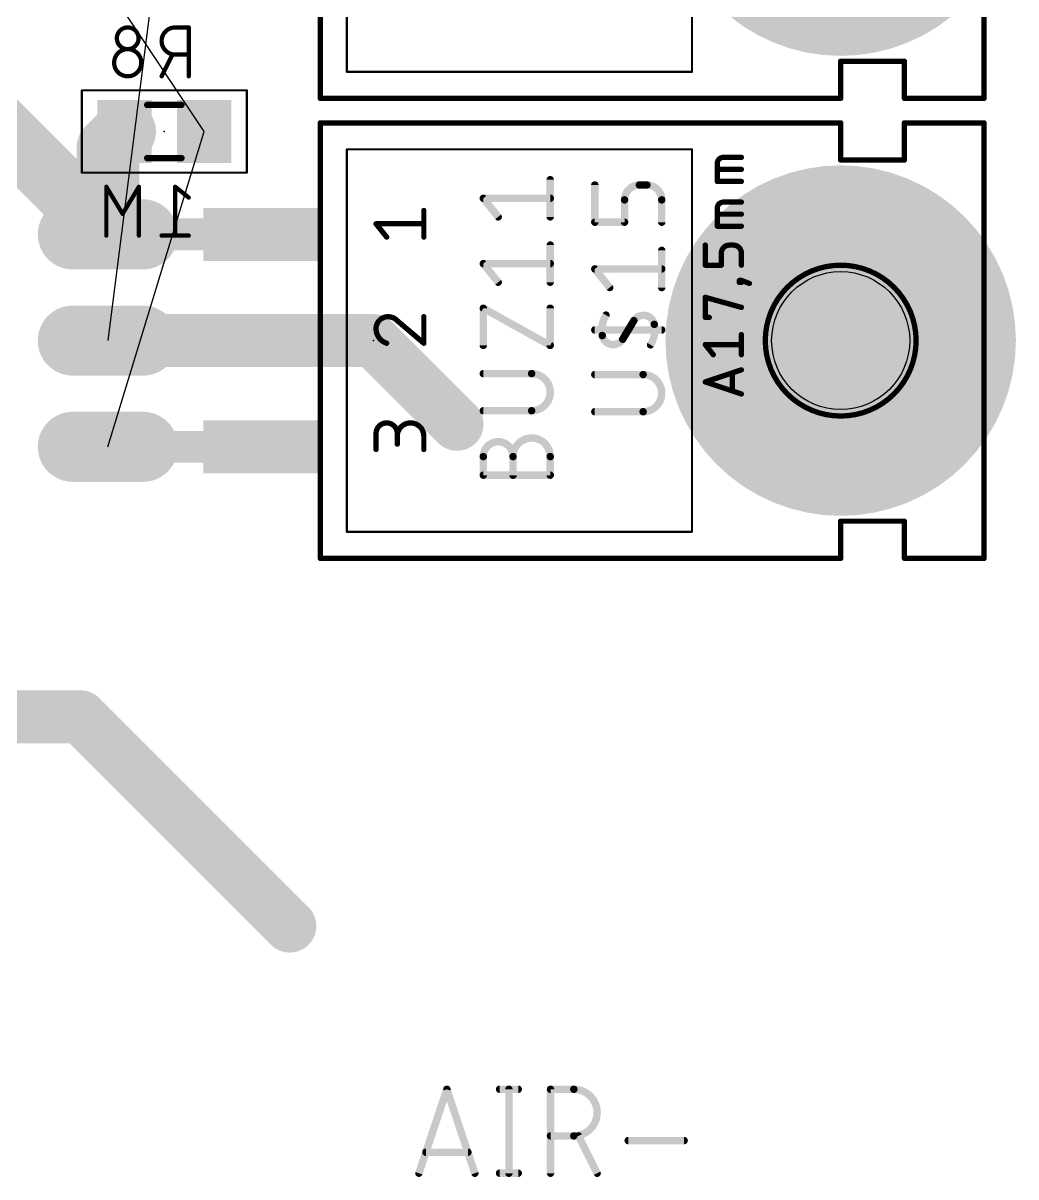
# Model space of a CAD drawing. Extents: x -93 to 210, y -228 to 208.
# Drawn here: x 58.62 to 82.37, y -162 to -134.41 of the extents above; entities that cross this region are included whole.
import ezdxf

# ---------------------------------------------------------------- set-up
doc = ezdxf.new("R2010")
doc.units = 0
for name, color, linetype in [('1', 12, 'CONTINUOUS'), ('121', 253, 'CONTINUOUS'), ('16', 132, 'CONTINUOUS'), ('17', 110, 'CONTINUOUS'), ('19', 53, 'CONTINUOUS'), ('20', 31, 'CONTINUOUS'), ('21', 253, 'CONTINUOUS'), ('23', 53, 'CONTINUOUS'), ('24', 53, 'CONTINUOUS'), ('25', 253, 'CONTINUOUS'), ('26', 253, 'CONTINUOUS'), ('27', 253, 'CONTINUOUS'), ('28', 253, 'CONTINUOUS'), ('40', 132, 'CONTINUOUS'), ('42', 132, 'CONTINUOUS'), ('43', 110, 'CONTINUOUS'), ('51', 253, 'CONTINUOUS'), ('52', 253, 'CONTINUOUS')]:
    doc.layers.add(name, color=color, linetype=linetype)

# ---------------------------------------------------------------- blocks, each defined once
blk = doc.blocks.new('RECT')
blk.add_solid([(-0.5, -0.5), (0.5, -0.5), (-0.5, 0.5), (0.5, 0.5)])
blk = doc.blocks.new('LONGP100')
at = {"const_width": 1}
blk.add_lwpolyline([(-0.5, 0), (0.5, 0)], dxfattribs=at)
at = {"const_width": 0.5}
for points in [[(-0.5, 0.25, 1), (-0.5, -0.25)], [(0.5, -0.25, 1), (0.5, 0.25)]]:
    blk.add_lwpolyline(points, format="xyb", dxfattribs=at)

msp = doc.modelspace()

# ---------------------------------------------------------------- linework, layer by layer
at = {"layer": '1', "const_width": 1.27}
for points in [[(67, -142), (60.65, -142)], [(69, -144), (67, -142)], [(60, -151), (55, -151)], [(65, -156), (60, -151)]]:
    msp.add_lwpolyline(points, dxfattribs=at)
at = {"layer": '1', "const_width": 0.635}
for points in [[(60.65, -141.6825, 1), (60.65, -142.3175)], [(67.2245, -141.7755, 1), (66.7755, -142.2245)], [(67, -142.3175, 1), (67, -141.6825)], [(68.7755, -144.2245, 1), (69.2245, -143.7755)], [(60.2245, -150.7755, 1), (59.7755, -151.2245)], [(60, -151.3175, 1), (60, -150.6825)], [(64.7755, -156.2245, 1), (65.2245, -155.7755)]]:
    msp.add_lwpolyline(points, format="xyb", dxfattribs=at)
at = {"layer": '121', "const_width": 0.1778}
for points in [[(68.0889, -161.9111), (68.7578, -159.9045)], [(68.7578, -159.9045), (69.4266, -161.9111)], [(70.0179, -159.9045), (70.4638, -159.9045)], [(70.2408, -159.9045), (70.2408, -161.9111)], [(71.2364, -161.9111), (71.2364, -159.9045)], [(71.2364, -159.9045), (71.7938, -159.9045)], [(71.7938, -161.0193), (71.2364, -161.0193)], [(72.3512, -161.9111), (71.9053, -161.0193)], [(73.0942, -161.1308), (74.432, -161.1308)], [(69.2594, -161.4095), (68.2561, -161.4095)], [(70.0179, -161.9111), (70.4638, -161.9111)]]:
    msp.add_lwpolyline(points, dxfattribs=at)
at = {"layer": '121'}
for points, const_width in [([(68.7999, -159.8904, 1), (68.7156, -159.9186)], 0.0889), ([(68.7999, -159.9186, 1), (68.7156, -159.8904)], 0.0889), ([(70.0179, -159.8601, 1), (70.0179, -159.949)], 0.0889), ([(70.2853, -159.9045, 1), (70.1964, -159.9045)], 0.0889), ([(70.4638, -159.949, 1), (70.4638, -159.8601)], 0.0889), ([(71.2809, -159.9045, 1), (71.192, -159.9045)], 0.0889), ([(71.2364, -159.8601, 1), (71.2364, -159.949)], 0.0889), ([(71.7938, -161.0193, 1), (71.7938, -159.9045)], 0.1778), ([(71.7938, -159.8601, 1), (71.7938, -159.949)], 0.0889), ([(71.7938, -159.949, 1), (71.7938, -159.8601)], 0.0889), ([(71.2364, -160.9748, 1), (71.2364, -161.0637)], 0.0889), ([(71.7938, -160.9748, 1), (71.7938, -161.0637)], 0.0889), ([(71.7938, -161.0637, 1), (71.7938, -160.9748)], 0.0889), ([(71.945, -160.9994, 1), (71.8655, -161.0392)], 0.0889), ([(73.0942, -161.0863, 1), (73.0942, -161.1752)], 0.0889), ([(74.432, -161.1752, 1), (74.432, -161.0863)], 0.0889), ([(68.2561, -161.365, 1), (68.2561, -161.4539)], 0.0889), ([(69.2594, -161.4539, 1), (69.2594, -161.365)], 0.0889), ([(68.0467, -161.897, 1), (68.1311, -161.9252)], 0.0889), ([(69.3845, -161.9252, 1), (69.4688, -161.897)], 0.0889), ([(70.0179, -161.8666, 1), (70.0179, -161.9556)], 0.0889), ([(70.1964, -161.9111, 1), (70.2853, -161.9111)], 0.0889), ([(70.4638, -161.9556, 1), (70.4638, -161.8666)], 0.0889), ([(71.192, -161.9111, 1), (71.2809, -161.9111)], 0.0889), ([(72.3114, -161.931, 1), (72.3909, -161.8912)], 0.0889)]:
    msp.add_lwpolyline(points, format="xyb", dxfattribs=dict(at, const_width=const_width))
at = {"layer": '16'}
for points, const_width in [([(56, -134.81), (60.65, -139.46)], 1.5), ([(60.65, -137.4), (61.05, -137)], 1.5), ([(60.65, -139.46), (60.65, -137.4)], 1.5), ([(64, -142), (60.65, -142)], 1.016)]:
    msp.add_lwpolyline(points, dxfattribs=dict(at, const_width=const_width))
for points, const_width in [([(61.3152, -137.2652, 1), (60.7848, -136.7348)], 0.75), ([(61.025, -137.4, 1), (60.275, -137.4)], 0.75), ([(60.3848, -137.1348, 1), (60.9152, -137.6652)], 0.75), ([(60.3848, -139.7252, 1), (60.9152, -139.1948)], 0.75), ([(60.275, -139.46, 1), (61.025, -139.46)], 0.75), ([(60.65, -141.746, 1), (60.65, -142.254)], 0.508), ([(64, -142.254, 1), (64, -141.746)], 0.508)]:
    msp.add_lwpolyline(points, format="xyb", dxfattribs=dict(at, const_width=const_width))
at = {"layer": '19'}
for p, q in [((74.9, -30.25), (60.65, -142)), ((62.95, -137), (60.65, -133.54)), ((60.65, -144.54), (62.95, -137))]:
    msp.add_line(p, q, dxfattribs=at)
at = {"layer": '20'}
msp.add_circle((78.176, -142), 1.651, dxfattribs=at)
at = {"layer": '21'}
for points, const_width in [([(65.73, -125.793), (65.73, -136.207)], 0.127), ([(81.605, -136.207), (81.605, -125.793)], 0.127), ([(66.365, -126.428), (66.365, -135.572)], 0.0508), ([(74.62, -135.572), (74.62, -126.428)], 0.0508), ([(78.176, -136.207), (78.176, -135.318)], 0.127), ([(78.176, -135.318), (79.7, -135.318)], 0.127), ([(79.7, -135.318), (79.7, -136.207)], 0.127), ([(74.62, -135.572), (66.365, -135.572)], 0.0508), ([(65.73, -136.207), (78.176, -136.207)], 0.127), ([(79.7, -136.207), (81.605, -136.207)], 0.127), ([(65.73, -136.793), (65.73, -147.207)], 0.127), ([(65.73, -136.793), (78.176, -136.793)], 0.127), ([(78.176, -136.793), (78.176, -137.682)], 0.127), ([(79.7, -137.682), (79.7, -136.793)], 0.127), ([(79.7, -136.793), (81.605, -136.793)], 0.127), ([(81.605, -147.207), (81.605, -136.793)], 0.127), ([(66.365, -137.428), (66.365, -146.572)], 0.0508), ([(66.365, -137.428), (74.62, -137.428)], 0.0508), ([(74.62, -146.572), (74.62, -137.428)], 0.0508), ([(75.3693, -137.6185), (75.8011, -137.6185)], 0.127), ([(78.176, -137.682), (79.7, -137.682)], 0.127), ([(75.2254, -138.1942), (75.2254, -137.7624)], 0.127), ([(75.8011, -137.9064), (75.2254, -137.9064)], 0.127), ([(75.8011, -138.1942), (75.2254, -138.1942)], 0.127), ([(75.2254, -139.2641), (75.2254, -138.8323)], 0.127), ([(75.3693, -138.6883), (75.8011, -138.6883)], 0.127), ([(75.8011, -138.9762), (75.2254, -138.9762)], 0.127), ([(75.8011, -139.2641), (75.2254, -139.2641)], 0.127), ([(74.9375, -140.1968), (74.9375, -139.717)], 0.127), ([(75.3213, -139.9089), (75.3213, -140.1968)], 0.127), ([(75.6092, -139.717), (75.5132, -139.717)], 0.127), ([(75.8011, -140.1968), (75.8011, -139.9089)], 0.127), ([(75.3213, -140.1968), (74.9375, -140.1968)], 0.127), ([(75.7531, -140.6093), (75.7531, -140.5614)], 0.127), ([(75.7531, -140.5614), (75.8011, -140.5614)], 0.127), ([(75.8011, -140.6093), (75.7531, -140.6093)], 0.127), ([(75.8011, -140.5614), (75.8011, -140.6093)], 0.127), ([(75.8011, -140.5614), (75.993, -140.6333)], 0.127), ([(74.9375, -141.4449), (74.9375, -140.9652)], 0.127), ([(74.9375, -140.9652), (75.8011, -141.205)], 0.127), ([(75.0335, -141.4449), (74.9375, -141.4449)], 0.127), ([(75.8011, -142.3365), (75.8011, -141.8567)], 0.127), ([(75.1294, -142.3365), (74.9375, -142.0966)], 0.127), ([(74.9375, -142.0966), (75.8011, -142.0966)], 0.127), ([(74.9375, -142.9881), (75.8011, -142.7003)], 0.127), ([(75.8011, -143.276), (74.9375, -142.9881)], 0.127), ([(75.5852, -142.7722), (75.5852, -143.204)], 0.127), ([(78.176, -147.207), (78.176, -146.318)], 0.127), ([(78.176, -146.318), (79.7, -146.318)], 0.127), ([(79.7, -146.318), (79.7, -147.207)], 0.127), ([(74.62, -146.572), (66.365, -146.572)], 0.0508), ([(65.73, -147.207), (78.176, -147.207)], 0.127), ([(79.7, -147.207), (81.605, -147.207)], 0.127)]:
    msp.add_lwpolyline(points, dxfattribs=dict(at, const_width=const_width))
for points, const_width in [([(78.2078, -135.318, 1), (78.1442, -135.318)], 0.0635), ([(78.176, -135.2863, 1), (78.176, -135.3498)], 0.0635), ([(79.7318, -135.318, 1), (79.6683, -135.318)], 0.0635), ([(79.7, -135.3498, 1), (79.7, -135.2863)], 0.0635), ([(66.365, -135.5593, 1), (66.365, -135.5847)], 0.0254), ([(66.3523, -135.572, 1), (66.3777, -135.572)], 0.0254), ([(74.6073, -135.572, 1), (74.6327, -135.572)], 0.0254), ([(74.62, -135.5847, 1), (74.62, -135.5593)], 0.0254), ([(65.73, -136.1753, 1), (65.73, -136.2387)], 0.0635), ([(65.6983, -136.207, 1), (65.7618, -136.207)], 0.0635), ([(78.1442, -136.207, 1), (78.2078, -136.207)], 0.0635), ([(78.176, -136.2387, 1), (78.176, -136.1753)], 0.0635), ([(79.7, -136.1753, 1), (79.7, -136.2387)], 0.0635), ([(79.6683, -136.207, 1), (79.7318, -136.207)], 0.0635), ([(81.5733, -136.207, 1), (81.6368, -136.207)], 0.0635), ([(81.605, -136.2387, 1), (81.605, -136.1753)], 0.0635), ([(65.7618, -136.793, 1), (65.6983, -136.793)], 0.0635), ([(65.73, -136.7613, 1), (65.73, -136.8247)], 0.0635), ([(78.2078, -136.793, 1), (78.1442, -136.793)], 0.0635), ([(78.176, -136.8247, 1), (78.176, -136.7613)], 0.0635), ([(79.7318, -136.793, 1), (79.6683, -136.793)], 0.0635), ([(79.7, -136.7613, 1), (79.7, -136.8247)], 0.0635), ([(81.6368, -136.793, 1), (81.5733, -136.793)], 0.0635), ([(81.605, -136.8247, 1), (81.605, -136.7613)], 0.0635), ([(66.3777, -137.428, 1), (66.3523, -137.428)], 0.0254), ([(66.365, -137.4153, 1), (66.365, -137.4407)], 0.0254), ([(74.6327, -137.428, 1), (74.6073, -137.428)], 0.0254), ([(74.62, -137.4407, 1), (74.62, -137.4153)], 0.0254), ([(75.3693, -137.6185, 0.4142), (75.2254, -137.7624)], 0.127), ([(75.3693, -137.5868, 1), (75.3693, -137.6502)], 0.0635), ([(75.3693, -137.6502, 1), (75.3693, -137.5868)], 0.0635), ([(75.8011, -137.6502, 1), (75.8011, -137.5868)], 0.0635), ([(78.1442, -137.682, 1), (78.2078, -137.682)], 0.0635), ([(78.176, -137.6503, 1), (78.176, -137.7138)], 0.0635), ([(79.6683, -137.682, 1), (79.7318, -137.682)], 0.0635), ([(79.7, -137.7138, 1), (79.7, -137.6503)], 0.0635), ([(75.2571, -137.7624, 1), (75.1936, -137.7624)], 0.0635), ([(75.1936, -137.7624, 1), (75.2571, -137.7624)], 0.0635), ([(75.2254, -137.8746, 1), (75.2254, -137.9381)], 0.0635), ([(75.8011, -137.9381, 1), (75.8011, -137.8746)], 0.0635), ([(75.2254, -138.1625, 1), (75.2254, -138.226)], 0.0635), ([(75.1936, -138.1942, 1), (75.2571, -138.1942)], 0.0635), ([(75.8011, -138.226, 1), (75.8011, -138.1625)], 0.0635), ([(75.3693, -138.6883, 0.4142), (75.2254, -138.8323)], 0.127), ([(75.2571, -138.8323, 1), (75.1936, -138.8323)], 0.0635), ([(75.3693, -138.6566, 1), (75.3693, -138.7201)], 0.0635), ([(75.3693, -138.7201, 1), (75.3693, -138.6566)], 0.0635), ([(75.8011, -138.7201, 1), (75.8011, -138.6566)], 0.0635), ([(75.1936, -138.8323, 1), (75.2571, -138.8323)], 0.0635), ([(75.2254, -138.9445, 1), (75.2254, -139.008)], 0.0635), ([(75.8011, -139.008, 1), (75.8011, -138.9445)], 0.0635), ([(75.2254, -139.2323, 1), (75.2254, -139.2958)], 0.0635), ([(75.1936, -139.2641, 1), (75.2571, -139.2641)], 0.0635), ([(75.8011, -139.2958, 1), (75.8011, -139.2323)], 0.0635), ([(74.9693, -139.717, 1), (74.9057, -139.717)], 0.0635), ([(75.5132, -139.717, 0.4142), (75.3213, -139.9089)], 0.127), ([(75.3531, -139.9089, 1), (75.2896, -139.9089)], 0.0635), ([(75.2896, -139.9089, 1), (75.3531, -139.9089)], 0.0635), ([(75.5132, -139.6853, 1), (75.5132, -139.7488)], 0.0635), ([(75.5132, -139.7488, 1), (75.5132, -139.6853)], 0.0635), ([(75.8011, -139.9089, 0.4142), (75.6092, -139.717)], 0.127), ([(75.6092, -139.6853, 1), (75.6092, -139.7488)], 0.0635), ([(75.6092, -139.7488, 1), (75.6092, -139.6853)], 0.0635), ([(75.8329, -139.9089, 1), (75.7694, -139.9089)], 0.0635), ([(75.7694, -139.9089, 1), (75.8329, -139.9089)], 0.0635), ([(74.9057, -140.1968, 1), (74.9693, -140.1968)], 0.0635), ([(74.9375, -140.165, 1), (74.9375, -140.2285)], 0.0635), ([(75.2896, -140.1968, 1), (75.3531, -140.1968)], 0.0635), ([(75.3213, -140.2285, 1), (75.3213, -140.165)], 0.0635), ([(75.7694, -140.1968, 1), (75.8329, -140.1968)], 0.0635), ([(78.176, -143.8034, 1), (78.176, -140.1966, 1), (78.176, -143.8034)], 0.127), ([(75.7531, -140.5296, 1), (75.7531, -140.5931)], 0.0635), ([(75.7531, -140.5776, 1), (75.7531, -140.6411)], 0.0635), ([(75.7849, -140.5614, 1), (75.7214, -140.5614)], 0.0635), ([(75.7214, -140.6093, 1), (75.7849, -140.6093)], 0.0635), ([(75.8122, -140.5316, 1), (75.79, -140.5911)], 0.0635), ([(75.8329, -140.5614, 1), (75.7694, -140.5614)], 0.0635), ([(75.7694, -140.6093, 1), (75.8329, -140.6093)], 0.0635), ([(75.8011, -140.5931, 1), (75.8011, -140.5296)], 0.0635), ([(75.8011, -140.6411, 1), (75.8011, -140.5776)], 0.0635), ([(75.9819, -140.6631, 1), (76.0042, -140.6036)], 0.0635), ([(74.9693, -140.9652, 1), (74.9057, -140.9652)], 0.0635), ([(74.946, -140.9346, 1), (74.929, -140.9958)], 0.0635), ([(75.7926, -141.2356, 1), (75.8096, -141.1745)], 0.0635), ([(74.9057, -141.4449, 1), (74.9693, -141.4449)], 0.0635), ([(74.9375, -141.4132, 1), (74.9375, -141.4767)], 0.0635), ([(75.0335, -141.4767, 1), (75.0335, -141.4132)], 0.0635), ([(75.8329, -141.8567, 1), (75.7694, -141.8567)], 0.0635), ([(74.9623, -142.0768, 1), (74.9127, -142.1164)], 0.0635), ([(74.9375, -142.0648, 1), (74.9375, -142.1283)], 0.0635), ([(75.8011, -142.1283, 1), (75.8011, -142.0648)], 0.0635), ([(75.1046, -142.3563, 1), (75.1542, -142.3166)], 0.0635), ([(75.7694, -142.3365, 1), (75.8329, -142.3365)], 0.0635), ([(75.8111, -142.7304, 1), (75.7911, -142.6701)], 0.0635), ([(74.9475, -142.958, 1), (74.9275, -143.0182)], 0.0635), ([(74.9275, -142.958, 1), (74.9475, -143.0182)], 0.0635), ([(75.617, -142.7722, 1), (75.5534, -142.7722)], 0.0635), ([(75.5534, -143.204, 1), (75.617, -143.204)], 0.0635), ([(75.7911, -143.3061, 1), (75.8111, -143.2459)], 0.0635), ([(78.2078, -146.318, 1), (78.1442, -146.318)], 0.0635), ([(78.176, -146.2863, 1), (78.176, -146.3498)], 0.0635), ([(79.7318, -146.318, 1), (79.6683, -146.318)], 0.0635), ([(79.7, -146.3498, 1), (79.7, -146.2863)], 0.0635), ([(66.365, -146.5593, 1), (66.365, -146.5847)], 0.0254), ([(66.3523, -146.572, 1), (66.3777, -146.572)], 0.0254), ([(74.6073, -146.572, 1), (74.6327, -146.572)], 0.0254), ([(74.62, -146.5847, 1), (74.62, -146.5593)], 0.0254), ([(65.73, -147.1753, 1), (65.73, -147.2387)], 0.0635), ([(65.6983, -147.207, 1), (65.7618, -147.207)], 0.0635), ([(78.1442, -147.207, 1), (78.2078, -147.207)], 0.0635), ([(78.176, -147.2387, 1), (78.176, -147.1753)], 0.0635), ([(79.7, -147.1753, 1), (79.7, -147.2387)], 0.0635), ([(79.6683, -147.207, 1), (79.7318, -147.207)], 0.0635), ([(81.5733, -147.207, 1), (81.6368, -147.207)], 0.0635), ([(81.605, -147.2387, 1), (81.605, -147.1753)], 0.0635)]:
    msp.add_lwpolyline(points, format="xyb", dxfattribs=dict(at, const_width=const_width))
at = {"layer": '23'}
msp.add_point((67, -142), dxfattribs=at)
at = {"layer": '24'}
msp.add_point((62, -137), dxfattribs=at)
at = {"layer": '25', "const_width": 0.1778}
for points in [[(72.2959, -139.1679), (72.2959, -138.2789)], [(73.5405, -138.2789), (73.3627, -138.2789)], [(73.0071, -138.6345), (73.0071, -139.1679)], [(73.8961, -139.1679), (73.8961, -138.6345)], [(73.0071, -139.1679), (72.2959, -139.1679)], [(73.8961, -140.731), (73.8961, -139.842)], [(72.6515, -140.731), (72.2959, -140.2865)], [(72.2959, -140.2865), (73.8961, -140.2865)], [(73.096, -141.7454), (73.2293, -141.5232)], [(73.8961, -141.7454), (72.2959, -141.7454)], [(73.096, -141.7454), (72.9626, -141.9677)], [(73.4516, -142.812), (72.2959, -142.812)], [(72.2959, -143.701), (73.4516, -143.701)]]:
    msp.add_lwpolyline(points, dxfattribs=at)
at = {"layer": '25'}
for points, const_width in [([(72.3404, -138.2789, 1), (72.2515, -138.2789)], 0.0889), ([(73.3627, -138.2789, 0.4142), (73.0071, -138.6345)], 0.1778), ([(73.3627, -138.2344, 1), (73.3627, -138.3234)], 0.0889), ([(73.3627, -138.3234, 1), (73.3627, -138.2344)], 0.0889), ([(73.5405, -138.2344, 1), (73.5405, -138.3234)], 0.0889), ([(73.8961, -138.6345, 0.4142), (73.5405, -138.2789)], 0.1778), ([(73.5405, -138.3234, 1), (73.5405, -138.2344)], 0.0889), ([(73.0516, -138.6345, 1), (72.9627, -138.6345)], 0.0889), ([(72.9627, -138.6345, 1), (73.0516, -138.6345)], 0.0889), ([(73.9406, -138.6345, 1), (73.8517, -138.6345)], 0.0889), ([(73.8517, -138.6345, 1), (73.9406, -138.6345)], 0.0889), ([(72.2959, -139.1234, 1), (72.2959, -139.2124)], 0.0889), ([(72.2515, -139.1679, 1), (72.3404, -139.1679)], 0.0889), ([(72.9627, -139.1679, 1), (73.0516, -139.1679)], 0.0889), ([(73.0071, -139.2124, 1), (73.0071, -139.1234)], 0.0889), ([(73.8517, -139.1679, 1), (73.9406, -139.1679)], 0.0889), ([(73.9406, -139.842, 1), (73.8517, -139.842)], 0.0889), ([(72.2959, -140.2421, 1), (72.2959, -140.331)], 0.0889), ([(72.3306, -140.2588, 1), (72.2612, -140.3143)], 0.0889), ([(73.8961, -140.331, 1), (73.8961, -140.2421)], 0.0889), ([(72.6168, -140.7588, 1), (72.6862, -140.7033)], 0.0889), ([(73.8517, -140.731, 1), (73.9406, -140.731)], 0.0889), ([(72.5626, -141.3898, 0.1823), (72.4737, -141.8788)], 0.1778), ([(72.6007, -141.4127, 1), (72.5245, -141.367)], 0.0889), ([(73.7183, -141.6121, 0.6917), (73.2293, -141.5232)], 0.1778), ([(73.1912, -141.5003, 1), (73.2675, -141.5461)], 0.0889), ([(73.2675, -141.5461, 1), (73.1912, -141.5003)], 0.0889), ([(73.6294, -142.101, 0.1823), (73.7183, -141.6121)], 0.1778), ([(73.762, -141.6041, 1), (73.6746, -141.6201)], 0.0889), ([(72.2959, -141.701, 1), (72.2959, -141.7899)], 0.0889), ([(72.4737, -141.8788, 0.6917), (72.9626, -141.9677)], 0.1778), ([(72.5174, -141.8708, 1), (72.43, -141.8868)], 0.0889), ([(72.43, -141.8868, 1), (72.5174, -141.8708)], 0.0889), ([(73.0579, -141.7226, 1), (73.1341, -141.7683)], 0.0889), ([(73.1341, -141.7683, 1), (73.0579, -141.7226)], 0.0889), ([(73.6746, -141.6201, 1), (73.762, -141.6041)], 0.0889), ([(73.8961, -141.7899, 1), (73.8961, -141.701)], 0.0889), ([(72.9245, -141.9448, 1), (73.0008, -141.9906)], 0.0889), ([(73.0008, -141.9906, 1), (72.9245, -141.9448)], 0.0889), ([(73.5913, -142.0782, 1), (73.6675, -142.1239)], 0.0889), ([(72.2959, -142.7675, 1), (72.2959, -142.8564)], 0.0889), ([(73.4516, -143.701, 1), (73.4516, -142.812)], 0.1778), ([(73.4516, -142.7675, 1), (73.4516, -142.8564)], 0.0889), ([(73.4516, -142.8564, 1), (73.4516, -142.7675)], 0.0889), ([(72.2959, -143.6565, 1), (72.2959, -143.7454)], 0.0889), ([(73.4516, -143.6565, 1), (73.4516, -143.7454)], 0.0889), ([(73.4516, -143.7454, 1), (73.4516, -143.6565)], 0.0889)]:
    msp.add_lwpolyline(points, format="xyb", dxfattribs=dict(at, const_width=const_width))
at = {"layer": '26'}
for points, const_width in [([(61.3837, -134.7704, 1), (60.8644, -134.7704)], 0.1016), ([(62.2596, -134.5108, 1), (62.2596, -135.1599)], 0.1016), ([(62.2596, -134.4854, 1), (62.2596, -134.5362)], 0.0508), ([(62.2596, -134.5362, 1), (62.2596, -134.4854)], 0.0508), ([(62.6096, -134.5108, 1), (62.5588, -134.5108)], 0.0508), ([(62.5842, -134.5362, 1), (62.5842, -134.4854)], 0.0508), ([(60.8644, -134.7704, 1), (61.3837, -134.7704)], 0.1016), ([(60.8898, -134.7704, 1), (60.839, -134.7704)], 0.0508), ([(60.839, -134.7704, 1), (60.8898, -134.7704)], 0.0508), ([(61.4091, -134.7704, 1), (61.3583, -134.7704)], 0.0508), ([(61.3583, -134.7704, 1), (61.4091, -134.7704)], 0.0508), ([(61.4486, -135.3546, 1), (60.7995, -135.3546)], 0.1016), ([(62.2175, -135.1713, 1), (62.172, -135.1486)], 0.0508), ([(62.2596, -135.1345, 1), (62.2596, -135.1853)], 0.0508), ([(62.2596, -135.1853, 1), (62.2596, -135.1345)], 0.0508), ([(62.5842, -135.1853, 1), (62.5842, -135.1345)], 0.0508), ([(60.7995, -135.3546, 1), (61.4486, -135.3546)], 0.1016), ([(60.8249, -135.3546, 1), (60.7741, -135.3546)], 0.0508), ([(60.7741, -135.3546, 1), (60.8249, -135.3546)], 0.0508), ([(61.474, -135.3546, 1), (61.4232, -135.3546)], 0.0508), ([(61.4232, -135.3546, 1), (61.474, -135.3546)], 0.0508), ([(61.9124, -135.6678, 1), (61.9578, -135.6906)], 0.0508), ([(62.5588, -135.6792, 1), (62.6096, -135.6792)], 0.0508)]:
    msp.add_lwpolyline(points, format="xyb", dxfattribs=dict(at, const_width=const_width))
at = {"layer": '26', "const_width": 0.1016}
for points in [[(62.5842, -134.5108), (62.2596, -134.5108)], [(62.5842, -135.6792), (62.5842, -134.5108)], [(61.9351, -135.6792), (62.1947, -135.1599)], [(62.2596, -135.1599), (62.5842, -135.1599)]]:
    msp.add_lwpolyline(points, dxfattribs=at)
at = {"layer": '27', "const_width": 0.1778}
for points in [[(71.2291, -139.0409), (71.2291, -138.1519)], [(69.9845, -139.0409), (69.6289, -138.5964)], [(69.6289, -138.5964), (71.2291, -138.5964)], [(71.2291, -140.604), (71.2291, -139.715)], [(69.9845, -140.604), (69.6289, -140.1595)], [(69.6289, -140.1595), (71.2291, -140.1595)], [(69.6289, -142.115), (69.6289, -141.226)], [(69.6289, -141.226), (71.2291, -142.115)], [(71.2291, -142.115), (71.2291, -141.226)], [(70.7846, -142.7892), (69.6289, -142.7892)], [(69.6289, -143.6782), (70.7846, -143.6782)], [(69.6289, -145.2181), (69.6289, -144.7736)], [(70.3401, -145.2181), (70.3401, -144.7736)], [(71.2291, -144.7736), (71.2291, -145.2181)], [(71.2291, -145.2181), (69.6289, -145.2181)]]:
    msp.add_lwpolyline(points, dxfattribs=at)
at = {"layer": '27'}
for points, const_width in [([(71.2736, -138.1519, 1), (71.1847, -138.1519)], 0.0889), ([(69.6636, -138.5686, 1), (69.5942, -138.6242)], 0.0889), ([(69.6289, -138.552, 1), (69.6289, -138.6409)], 0.0889), ([(71.2291, -138.6409, 1), (71.2291, -138.552)], 0.0889), ([(69.9498, -139.0687, 1), (70.0192, -139.0131)], 0.0889), ([(71.1847, -139.0409, 1), (71.2736, -139.0409)], 0.0889), ([(71.2736, -139.715, 1), (71.1847, -139.715)], 0.0889), ([(69.6636, -140.1318, 1), (69.5942, -140.1873)], 0.0889), ([(69.6289, -140.1151, 1), (69.6289, -140.204)], 0.0889), ([(71.2291, -140.204, 1), (71.2291, -140.1151)], 0.0889), ([(69.9498, -140.6318, 1), (70.0192, -140.5763)], 0.0889), ([(71.1847, -140.604, 1), (71.2736, -140.604)], 0.0889), ([(69.6505, -141.1872, 1), (69.6073, -141.2649)], 0.0889), ([(69.6733, -141.226, 1), (69.5845, -141.226)], 0.0889), ([(71.2736, -141.226, 1), (71.1847, -141.226)], 0.0889), ([(69.5845, -142.115, 1), (69.6733, -142.115)], 0.0889), ([(71.1847, -142.115, 1), (71.2736, -142.115)], 0.0889), ([(71.2075, -142.1539, 1), (71.2507, -142.0762)], 0.0889), ([(69.6289, -142.7447, 1), (69.6289, -142.8336)], 0.0889), ([(70.7846, -143.6782, 1), (70.7846, -142.7892)], 0.1778), ([(70.7846, -142.7447, 1), (70.7846, -142.8336)], 0.0889), ([(70.7846, -142.8336, 1), (70.7846, -142.7447)], 0.0889), ([(69.6289, -143.6337, 1), (69.6289, -143.7226)], 0.0889), ([(70.7846, -143.6337, 1), (70.7846, -143.7226)], 0.0889), ([(70.7846, -143.7226, 1), (70.7846, -143.6337)], 0.0889), ([(71.2291, -144.7736, 1), (70.3401, -144.7736)], 0.1778), ([(70.3401, -144.7736, 1), (69.6289, -144.7736)], 0.1778), ([(69.6733, -144.7736, 1), (69.5845, -144.7736)], 0.0889), ([(69.5845, -144.7736, 1), (69.6733, -144.7736)], 0.0889), ([(70.3846, -144.7736, 1), (70.2957, -144.7736)], 0.0889), ([(70.2957, -144.7736, 1), (70.3846, -144.7736)], 0.0889), ([(70.2957, -144.7736, 1), (70.3846, -144.7736)], 0.0889), ([(71.2736, -144.7736, 1), (71.1847, -144.7736)], 0.0889), ([(71.1847, -144.7736, 1), (71.2736, -144.7736)], 0.0889), ([(69.6289, -145.1736, 1), (69.6289, -145.2625)], 0.0889), ([(71.2291, -145.2625, 1), (71.2291, -145.1736)], 0.0889), ([(69.5845, -145.2181, 1), (69.6733, -145.2181)], 0.0889), ([(70.2957, -145.2181, 1), (70.3846, -145.2181)], 0.0889), ([(71.1847, -145.2181, 1), (71.2736, -145.2181)], 0.0889)]:
    msp.add_lwpolyline(points, format="xyb", dxfattribs=dict(at, const_width=const_width))
at = {"layer": '28', "const_width": 0.1016}
for points in [[(61.0023, -138.9699), (60.6129, -138.3208)], [(60.6129, -138.3208), (60.6129, -139.4892)], [(61.3918, -138.3208), (61.0023, -138.9699)], [(61.3918, -139.4892), (61.3918, -138.3208)], [(62.5842, -138.5804), (62.2596, -138.3208)], [(62.2596, -138.3208), (62.2596, -139.4892)], [(62.5842, -139.4892), (61.9351, -139.4892)]]:
    msp.add_lwpolyline(points, dxfattribs=at)
at = {"layer": '28', "const_width": 0.0508}
for points in [[(60.6347, -138.3077, 1), (60.5911, -138.3339)], [(60.6383, -138.3208, 1), (60.5875, -138.3208)], [(61.4172, -138.3208, 1), (61.3664, -138.3208)], [(61.4136, -138.3339, 1), (61.37, -138.3077)], [(62.285, -138.3208, 1), (62.2342, -138.3208)], [(62.2755, -138.301, 1), (62.2438, -138.3406)], [(62.5683, -138.6003, 1), (62.6001, -138.5606)], [(60.9806, -138.9568, 1), (61.0241, -138.983)], [(60.9806, -138.983, 1), (61.0241, -138.9568)], [(60.5875, -139.4892, 1), (60.6383, -139.4892)], [(61.3664, -139.4892, 1), (61.4172, -139.4892)], [(61.9351, -139.4638, 1), (61.9351, -139.5146)], [(62.2342, -139.4892, 1), (62.285, -139.4892)], [(62.5842, -139.5146, 1), (62.5842, -139.4638)]]:
    msp.add_lwpolyline(points, format="xyb", dxfattribs=at)
at = {"layer": '40', "const_width": 0.0508}
for points in [[(63.973, -136.017), (60.027, -136.017)], [(60.027, -136.017), (60.027, -137.983)], [(63.973, -137.983), (63.973, -136.017)], [(60.027, -137.983), (63.973, -137.983)]]:
    msp.add_lwpolyline(points, dxfattribs=at)
at = {"layer": '40', "const_width": 0.0254}
for points in [[(60.027, -136.0043, 1), (60.027, -136.0297)], [(60.0397, -136.017, 1), (60.0143, -136.017)], [(63.9857, -136.017, 1), (63.9603, -136.017)], [(63.973, -136.0297, 1), (63.973, -136.0043)], [(60.027, -137.9703, 1), (60.027, -137.9957)], [(63.973, -137.9957, 1), (63.973, -137.9703)], [(60.0143, -137.983, 1), (60.0397, -137.983)], [(63.9603, -137.983, 1), (63.9857, -137.983)]]:
    msp.add_lwpolyline(points, format="xyb", dxfattribs=at)
at = {"layer": '42', "const_width": 4.191}
for points in [[(78.176, -133.0955, 1), (78.176, -128.9045, 1), (78.176, -133.0955)], [(78.176, -144.0955, 1), (78.176, -139.9045, 1), (78.176, -144.0955)]]:
    msp.add_lwpolyline(points, format="xyb", dxfattribs=at)
at = {"layer": '43', "const_width": 4.191}
for points in [[(78.176, -133.0955, 1), (78.176, -128.9045, 1), (78.176, -133.0955)], [(78.176, -144.0955, 1), (78.176, -139.9045, 1), (78.176, -144.0955)]]:
    msp.add_lwpolyline(points, format="xyb", dxfattribs=at)
at = {"layer": '51', "const_width": 0.127}
for points in [[(68.2065, -139.5235), (68.2065, -138.8885)], [(67.3175, -139.5235), (67.0635, -139.206)], [(67.0635, -139.206), (68.2065, -139.206)], [(67.5715, -141.5238), (68.2065, -142.0635)], [(68.2065, -142.0635), (68.2065, -141.4285)], [(67.0635, -144.6035), (67.0635, -144.2225)], [(67.5715, -144.2225), (67.5715, -144.4765)], [(68.2065, -144.6035), (68.2065, -144.286)]]:
    msp.add_lwpolyline(points, dxfattribs=at)
at = {"layer": '51'}
for points, const_width in [([(68.2383, -138.8885, 1), (68.1748, -138.8885)], 0.0635), ([(67.0883, -139.1862, 1), (67.0387, -139.2258)], 0.0635), ([(67.0635, -139.1743, 1), (67.0635, -139.2378)], 0.0635), ([(68.2065, -139.2378, 1), (68.2065, -139.1743)], 0.0635), ([(67.2927, -139.5433, 1), (67.3423, -139.5037)], 0.0635), ([(68.1748, -139.5235, 1), (68.2383, -139.5235)], 0.0635), ([(67.3492, -141.4285, 0.4142), (67.0635, -141.7142)], 0.127), ([(67.5715, -141.5238, 0.2053), (67.3492, -141.4285)], 0.127), ([(67.3492, -141.3968, 1), (67.3493, -141.4603)], 0.0635), ([(67.3492, -141.4603, 1), (67.3492, -141.3968)], 0.0635), ([(67.5921, -141.4996, 1), (67.5509, -141.5479)], 0.0635), ([(67.5485, -141.5456, 1), (67.5945, -141.5019)], 0.0635), ([(68.2383, -141.4285, 1), (68.1748, -141.4285)], 0.0635), ([(67.0635, -141.7142, 0.3252), (67.3175, -142.0635)], 0.127), ([(67.0953, -141.7143, 1), (67.0318, -141.7142)], 0.0635), ([(67.0318, -141.7142, 1), (67.0953, -141.7142)], 0.0635), ([(67.3077, -142.0937, 1), (67.3273, -142.0333)], 0.0635), ([(68.1748, -142.0635, 1), (68.2383, -142.0635)], 0.0635), ([(68.1859, -142.0877, 1), (68.2271, -142.0393)], 0.0635), ([(67.5715, -144.2225, 1), (67.0635, -144.2225)], 0.127), ([(68.2065, -144.286, 1), (67.5715, -144.286)], 0.127), ([(67.0953, -144.2225, 1), (67.0318, -144.2225)], 0.0635), ([(67.0318, -144.2225, 1), (67.0953, -144.2225)], 0.0635), ([(67.6033, -144.2225, 1), (67.5397, -144.2225)], 0.0635), ([(67.5397, -144.2225, 1), (67.6033, -144.2225)], 0.0635), ([(67.5397, -144.286, 1), (67.6033, -144.286)], 0.0635), ([(68.2383, -144.286, 1), (68.1748, -144.286)], 0.0635), ([(68.1748, -144.286, 1), (68.2383, -144.286)], 0.0635), ([(67.0318, -144.6035, 1), (67.0953, -144.6035)], 0.0635), ([(67.5397, -144.4765, 1), (67.6033, -144.4765)], 0.0635), ([(68.1748, -144.6035, 1), (68.2383, -144.6035)], 0.0635)]:
    msp.add_lwpolyline(points, format="xyb", dxfattribs=dict(at, const_width=const_width))
at = {"layer": '52', "const_width": 0.1524}
for points in [[(62.41, -136.365), (61.59, -136.365)], [(62.41, -137.635), (61.59, -137.635)]]:
    msp.add_lwpolyline(points, dxfattribs=at)
at = {"layer": '52', "const_width": 0.0762}
for points in [[(61.59, -136.3269, 1), (61.59, -136.4031)], [(62.41, -136.4031, 1), (62.41, -136.3269)], [(61.59, -137.5969, 1), (61.59, -137.6731)], [(62.41, -137.6731, 1), (62.41, -137.5969)]]:
    msp.add_lwpolyline(points, format="xyb", dxfattribs=at)

# ---------------------------------------------------------------- block references
at = {"layer": '16', "xscale": 1.3, "yscale": 1.5, "rotation": 180}
for p in [(61.05, -137), (62.95, -137)]:
    msp.add_blockref('RECT', p, dxfattribs=at)
at = {"layer": '17', "xscale": 1.6764, "yscale": 1.6764}
for p in [(60.65, -139.46), (60.65, -139.46), (60.65, -142), (60.65, -142), (60.65, -144.54), (60.65, -144.54)]:
    msp.add_blockref('LONGP100', p, dxfattribs=at)
at = {"layer": '21', "rotation": 270}
for p, xscale, yscale in [((64.333, -139.46), 1.27, 2.794), ((62.6185, -139.46), 0.762, 0.635), ((64.333, -142), 1.27, 2.794), ((62.6185, -142), 0.762, 0.635), ((64.333, -144.54), 1.27, 2.794), ((62.6185, -144.54), 0.762, 0.635)]:
    msp.add_blockref('RECT', p, dxfattribs=dict(at, xscale=xscale, yscale=yscale))
at = {"layer": '51', "xscale": 0.762, "yscale": 1.905, "rotation": 270}
for p in [(61.3485, -139.46), (61.3485, -142), (61.3485, -144.54)]:
    msp.add_blockref('RECT', p, dxfattribs=at)
at = {"layer": '52', "xscale": 0.65, "yscale": 1.4, "rotation": 180}
for p in [(61.2686, -136.9985), (62.7418, -136.9985)]:
    msp.add_blockref('RECT', p, dxfattribs=at)

doc.saveas('drawing.dxf')
